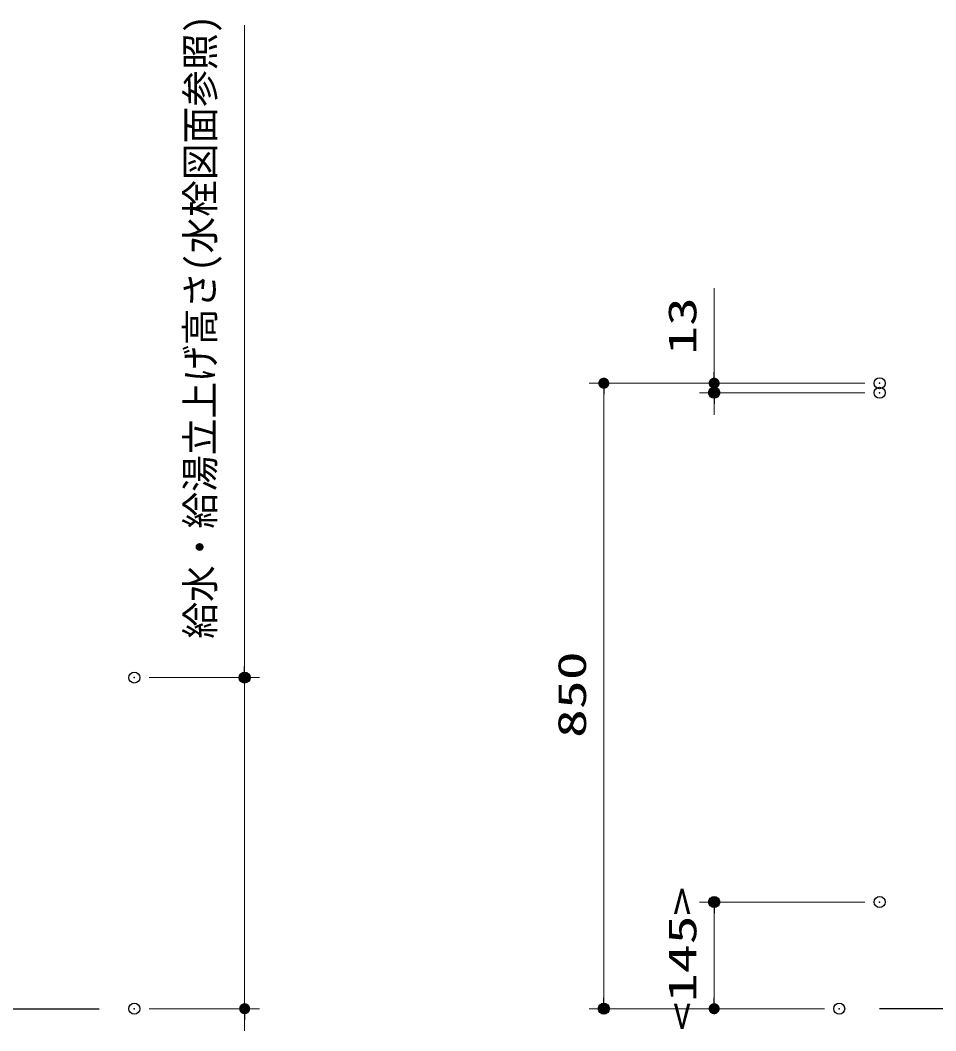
# Model space of a CAD drawing. Units: millimetres, scale not verified. Extents: x -9797 to 9797, y -4555 to 4555.
# Drawn here: x -5566 to -4321, y -1891 to -518 of the extents above; entities that cross this region are included whole.
import ezdxf
from ezdxf.enums import TextEntityAlignment as Align

# ---------------------------------------------------------------- set-up
doc = ezdxf.new("R2010")
doc.units = ezdxf.units.MM
doc.header["$LTSCALE"] = 30
doc.header["$PDMODE"] = 32
doc.header["$PDSIZE"] = 15
for name, color, linetype, lineweight in [('0-0_0', 7, 'Continuous', 25), ('0-2_寸法ﾚｲﾔｰ', 30, 'Continuous', 13), ('0-3_DEFPOINTS', 7, 'Continuous', 25), ('0-7_KABE', 4, 'Continuous', 25)]:
    doc.layers.add(name, color=color, linetype=linetype, lineweight=lineweight)
doc.styles.add('ＭＳ ゴシック', font='')
doc.styles.get('ＭＳ ゴシック').set_extended_font_data('MS Gothic')

# ---------------------------------------------------------------- blocks, each defined once
blk = doc.blocks.new('_DOT')
at = {"layer": '0-0_0', "color": 30}
blk.add_line((-15, 0), (-30, 0), dxfattribs=at)
for points in [[(0, 0), (-15, 0), (-14.88, 1.88)], [(0, 0), (-14.88, -1.88), (-15, 0)], [(0, 0), (-14.88, 1.88), (-14.53, 3.73)], [(0, 0), (-14.53, -3.73), (-14.88, -1.88)], [(0, 0), (-14.53, 3.73), (-13.95, 5.52)], [(0, 0), (-13.95, -5.52), (-14.53, -3.73)], [(0, 0), (-13.95, 5.52), (-13.14, 7.23)], [(0, 0), (-13.14, -7.23), (-13.95, -5.52)], [(0, 0), (-13.14, 7.23), (-12.14, 8.82)], [(0, 0), (-12.14, -8.82), (-13.14, -7.23)], [(0, 0), (-12.14, 8.82), (-10.93, 10.27)], [(0, 0), (-10.93, -10.27), (-12.14, -8.82)], [(0, 0), (-10.93, 10.27), (-9.56, 11.56)], [(0, 0), (-9.56, -11.56), (-10.93, -10.27)], [(0, 0), (-9.56, 11.56), (-8.04, 12.66)], [(0, 0), (-8.04, -12.66), (-9.56, -11.56)], [(0, 0), (-8.04, 12.66), (-6.39, 13.57)], [(0, 0), (-6.39, -13.57), (-8.04, -12.66)], [(0, 0), (-6.39, 13.57), (-4.64, 14.27)], [(0, 0), (-4.64, -14.27), (-6.39, -13.57)], [(0, 0), (-4.64, 14.27), (-2.81, 14.73)], [(0, 0), (-2.81, -14.73), (-4.64, -14.27)], [(0, 0), (-2.81, 14.73), (-0.94, 14.97)], [(0, 0), (-0.94, -14.97), (-2.81, -14.73)], [(0, 0), (-0.94, 14.97), (0.94, 14.97)], [(0, 0), (0.94, -14.97), (-0.94, -14.97)], [(0, 0), (0.94, 14.97), (2.81, 14.73)], [(0, 0), (2.81, 14.73), (4.64, 14.27)], [(0, 0), (4.64, 14.27), (6.39, 13.57)], [(0, 0), (6.39, 13.57), (8.04, 12.66)], [(0, 0), (8.04, 12.66), (9.56, 11.56)], [(0, 0), (9.56, 11.56), (10.93, 10.27)], [(0, 0), (10.93, 10.27), (12.14, 8.82)], [(0, 0), (12.14, 8.82), (13.14, 7.23)], [(0, 0), (13.14, 7.23), (13.95, 5.52)], [(0, 0), (13.95, 5.52), (14.53, 3.73)], [(0, 0), (14.53, 3.73), (14.88, 1.88)], [(0, 0), (14.88, 1.88), (15, 0)], [(0, 0), (2.81, -14.73), (0.94, -14.97)], [(0, 0), (4.64, -14.27), (2.81, -14.73)], [(0, 0), (6.39, -13.57), (4.64, -14.27)], [(0, 0), (8.04, -12.66), (6.39, -13.57)], [(0, 0), (9.56, -11.56), (8.04, -12.66)], [(0, 0), (10.93, -10.27), (9.56, -11.56)], [(0, 0), (12.14, -8.82), (10.93, -10.27)], [(0, 0), (13.14, -7.23), (12.14, -8.82)], [(0, 0), (13.95, -5.52), (13.14, -7.23)], [(0, 0), (14.53, -3.73), (13.95, -5.52)], [(0, 0), (14.88, -1.88), (14.53, -3.73)], [(0, 0), (15, 0), (14.88, -1.88)]]:
    blk.add_solid(points, dxfattribs=at)

msp = doc.modelspace()

# ---------------------------------------------------------------- linework, layer by layer
at = {"layer": '0-2_寸法ﾚｲﾔｰ'}
for p, q in [((-5260.51, -1410.93), (-5260.51, -524.4)), ((-4622.23, -1010.93), (-4622.23, -881.88)), ((-4622.23, -995.93), (-4622.23, -980.93)), ((-4417.23, -1010.93), (-4792.23, -1010.93)), ((-4417.23, -1010.93), (-4642.23, -1010.93)), ((-4622.23, -1010.93), (-4622.23, -1023.93)), ((-4772.23, -1025.93), (-4772.23, -1845.93)), ((-4417.23, -1023.93), (-4642.23, -1023.93)), ((-4622.23, -1038.93), (-4622.23, -1053.93)), ((-5260.51, -1395.93), (-5260.51, -1380.93)), ((-5390.51, -1410.93), (-5240.51, -1410.93)), ((-5260.51, -1860.93), (-5260.51, -1410.93)), ((-4417.23, -1715.93), (-4642.23, -1715.93)), ((-4622.23, -1845.93), (-4622.23, -1730.93)), ((-5390.51, -1860.93), (-5240.51, -1860.93)), ((-4472.23, -1860.93), (-4792.23, -1860.93)), ((-4472.23, -1860.93), (-4642.23, -1860.93)), ((-5260.51, -1875.93), (-5260.51, -1890.93))]:
    msp.add_line(p, q, dxfattribs=at)
at = {"layer": '0-3_DEFPOINTS'}
for p in [(-4397.23, -1010.93), (-4622.23, -1023.93), (-4397.23, -1023.93), (-5410.51, -1410.93), (-5260.51, -1410.93), (-4622.23, -1715.93), (-4397.23, -1715.93), (-5410.51, -1860.93), (-4772.23, -1860.93), (-4452.23, -1860.93)]:
    msp.add_point(p, dxfattribs=at)
at = {"layer": '0-7_KABE'}
for p, q in [((-7858.51, -1860.93), (-5458.51, -1860.93)), ((-3297.23, -1860.93), (-4397.23, -1860.93))]:
    msp.add_line(p, q, dxfattribs=at)

# ---------------------------------------------------------------- block references
at = {"layer": '0-2_寸法ﾚｲﾔｰ', "xscale": 0.5, "yscale": 0.5}
for p, rotation in [((-4622.23, -1010.93), 270), ((-4772.23, -1010.93), 90), ((-4622.23, -1023.93), 90), ((-5260.51, -1410.93), 270), ((-4622.23, -1715.93), 90), ((-5260.51, -1860.93), 90), ((-4772.23, -1860.93), 270), ((-4622.23, -1860.93), 270)]:
    msp.add_blockref('_DOT', p, dxfattribs=dict(at, rotation=rotation))

# ---------------------------------------------------------------- texts
at = {"layer": '0-2_寸法ﾚｲﾔｰ', "style": 'ＭＳ ゴシック'}
for s, height, width, p in [('給水・給湯立上げ高さ(水栓図面参照)', 38.48, 0.95, (-5290.26, -1358.12)), ('13', 38.49, 1.5, (-4634.83, -972.36)), ('850', 38.49, 1.5, (-4784.83, -1493.07)), ('<145>', 38.49, 1.5, (-4634.83, -1891.28))]:
    msp.add_text(s, height=height, rotation=90, dxfattribs=dict(at, width=width)).set_placement(p, align=Align.BOTTOM_LEFT)

doc.saveas('drawing.dxf')
